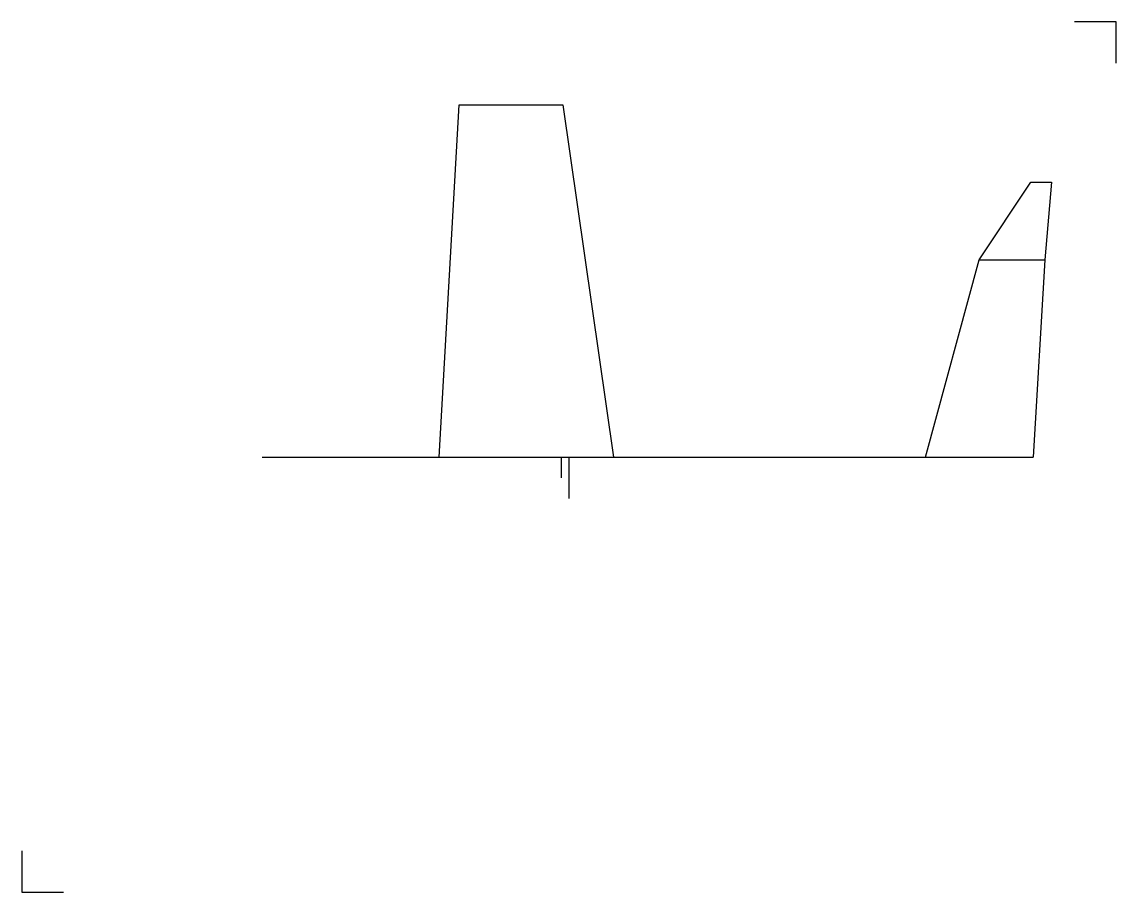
# Model space of a CAD drawing. Extents: x -132 to 132, y -105 to 105.
import ezdxf

# ---------------------------------------------------------------- set-up
doc = ezdxf.new("R2010")
doc.units = 0

msp = doc.modelspace()

# ---------------------------------------------------------------- linework, layer by layer
for p, q in [((98.99, 47.61), (114.76, 47.61)), ((-74.01, 0), (111.99, 0)), ((-1.82, -5), (-1.82, 0)), ((0, -10), (0, 0))]:
    msp.add_line(p, q)
for points in [[(131.99, 95), (131.99, 105), (121.99, 105)], [(-31.29, 0), (-26.46, 85), (-1.46, 85), (10.71, 0)], [(85.99, 0), (98.99, 47.61), (111.4, 66.31), (116.4, 66.31), (114.76, 47.61), (111.99, 0)], [(-131.99, -95), (-131.99, -105), (-121.99, -105)]]:
    msp.add_lwpolyline(points)

doc.saveas('drawing.dxf')
